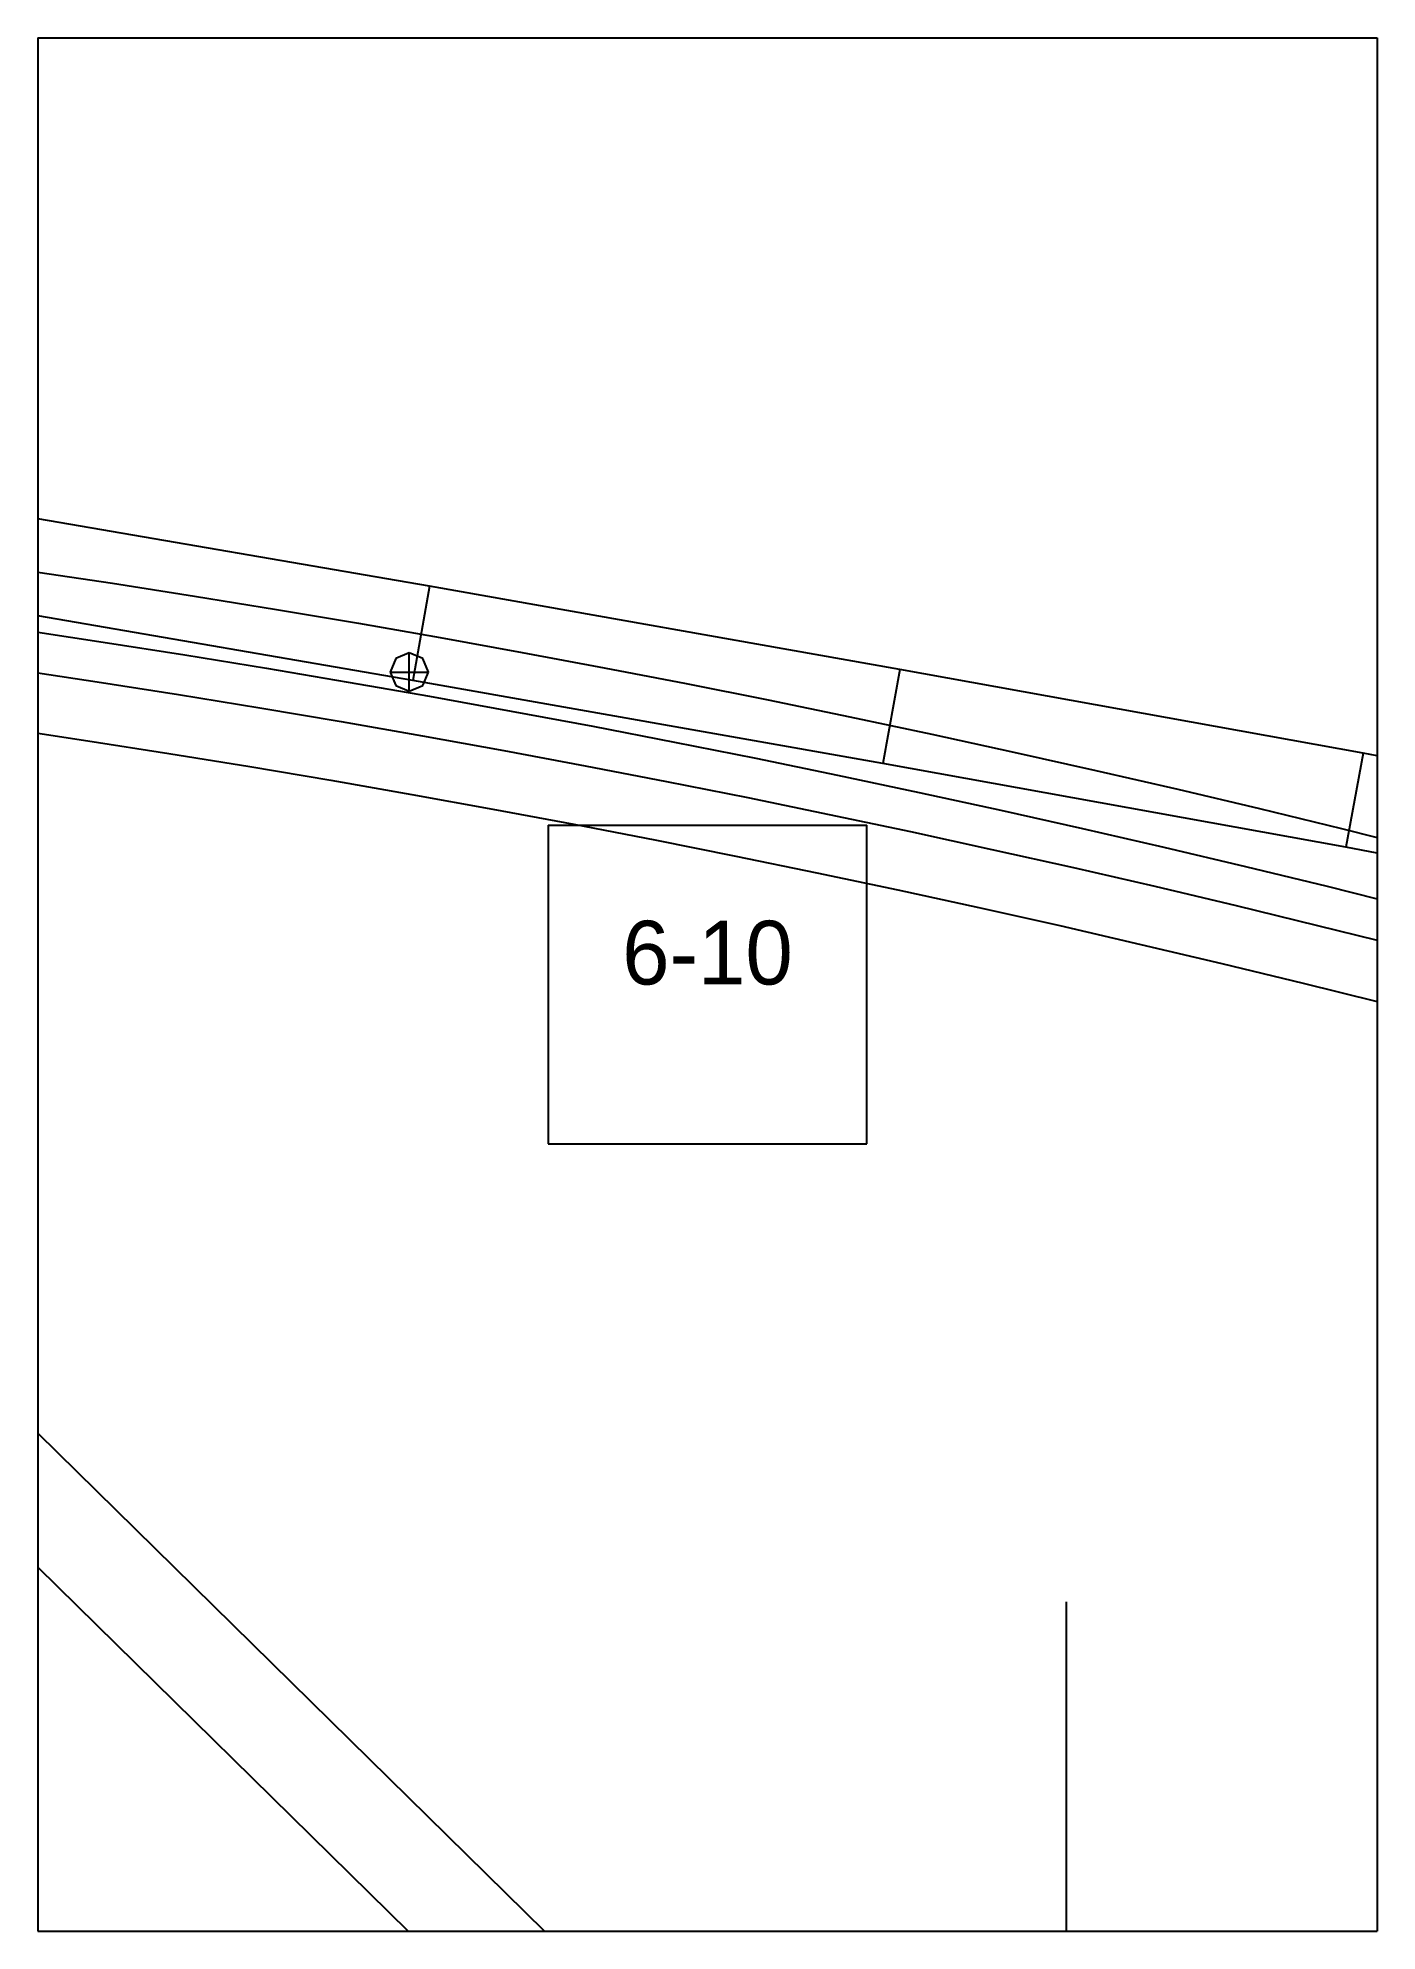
# Paper-space layout 'Plan 6-10' of a CAD drawing. Header units: metres, sheet in millimetres. Extents: x 0 to 210, y 0 to 297.
# The model-space entities are those that its viewports show. They can reach past a viewport. Long polylines and large blocks are cut down to what shows.
import ezdxf
from ezdxf.enums import TextEntityAlignment as Align

# ---------------------------------------------------------------- set-up
doc = ezdxf.new("R2010")
doc.units = ezdxf.units.M
for name, color, linetype in [('default', 7, 'Continuous'), ('TEXTLAYER', 7, 'Continuous'), ('VIEWPORTS', 7, 'Continuous')]:
    doc.layers.add(name, color=color, linetype=linetype)

msp = doc.modelspace()

# ---------------------------------------------------------------- linework, layer by layer
at = {"color": 9}
for p, q in [((1890, -1188), (1890, -1485)), ((1890, -1188), (1890, -1485)), ((2100, -1188), (2100, -1485)), ((2100, -1188), (2100, -1485)), ((1680, -1485), (1890, -1485)), ((1680, -1485), (1890, -1485)), ((1890, -1485), (2100, -1485)), ((1890, -1485), (1890, -1782)), ((1890, -1485), (2100, -1485)), ((1890, -1485), (1890, -1782)), ((2100, -1485), (2310, -1485)), ((2100, -1485), (2100, -1782)), ((2100, -1485), (2310, -1485)), ((2100, -1485), (2100, -1782)), ((1970, -1608.5), (2020, -1608.5)), ((1970, -1608.5), (1970, -1658.5)), ((2020, -1658.5), (2020, -1608.5)), ((1970, -1658.5), (2020, -1658.5)), ((1680, -1782), (1890, -1782)), ((1680, -1782), (1890, -1782)), ((1890, -1782), (2100, -1782)), ((1890, -1782), (1890, -2079)), ((1890, -1782), (2100, -1782)), ((1890, -1782), (1890, -2079)), ((2100, -1782), (2310, -1782)), ((2100, -1782), (2100, -2079)), ((2100, -1782), (2310, -1782)), ((2100, -1782), (2100, -2079))]:
    msp.add_line(p, q, dxfattribs=at)
at = {"layer": 'default', "color": 7, "linetype": 'Continuous'}
for p, q in [((1951.4, -1571.02), (1876.86, -1558.19)), ((1876, -1566.76), (1888.85, -1568.63)), ((1888.85, -1568.63), (1901.7, -1570.56)), ((1901.7, -1570.56), (1914.55, -1572.58)), ((1951.4, -1571.02), (1948.82, -1585.8)), ((2025.14, -1584.06), (1951.4, -1571.02)), ((1948.82, -1585.8), (1874.35, -1572.98)), ((1914.55, -1572.58), (1927.4, -1574.67)), ((1927.4, -1574.67), (1940.25, -1576.84)), ((1940.25, -1576.84), (1953.09, -1579.09)), ((1887.46, -1577.87), (1900.25, -1579.8)), ((1900.25, -1579.8), (1913.05, -1581.81)), ((1953.09, -1579.09), (1965.94, -1581.41)), ((1913.05, -1581.81), (1925.84, -1583.89)), ((1946.12, -1582.36), (1945.24, -1584.48)), ((1948.24, -1581.48), (1946.12, -1582.36)), ((1950.36, -1582.36), (1948.24, -1581.48)), ((1948.24, -1587.48), (1948.24, -1581.48)), ((1951.24, -1584.48), (1950.36, -1582.36)), ((1965.94, -1581.41), (1978.79, -1583.82)), ((1886.52, -1584.1), (1899.28, -1586.02)), ((1925.84, -1583.89), (1938.63, -1586.05)), ((1945.24, -1584.48), (1946.12, -1586.6)), ((1945.24, -1584.48), (1951.24, -1584.48)), ((2022.49, -1598.82), (1948.82, -1585.8)), ((1950.36, -1586.6), (1951.24, -1584.48)), ((1978.79, -1583.82), (1991.64, -1586.3)), ((2025.14, -1584.06), (2022.49, -1598.82)), ((2097.8, -1597.22), (2025.14, -1584.06)), ((1899.28, -1586.02), (1912.03, -1588.02)), ((1912.03, -1588.02), (1924.79, -1590.1)), ((1938.63, -1586.05), (1951.43, -1588.29)), ((1946.12, -1586.6), (1948.24, -1587.48)), ((1948.24, -1587.48), (1950.36, -1586.6)), ((1951.43, -1588.29), (1964.22, -1590.61)), ((1991.64, -1586.3), (2004.49, -1588.86)), ((2004.49, -1588.86), (2017.34, -1591.51)), ((1924.79, -1590.1), (1937.55, -1592.26)), ((1964.22, -1590.61), (1977.02, -1593)), ((2017.34, -1591.51), (2030.18, -1594.23)), ((1885.12, -1593.35), (1897.83, -1595.26)), ((1937.55, -1592.26), (1950.31, -1594.49)), ((1950.31, -1594.49), (1963.06, -1596.8)), ((1977.02, -1593), (1989.81, -1595.47)), ((2030.18, -1594.23), (2043.03, -1597.03)), ((1897.83, -1595.26), (1910.53, -1597.25)), ((1910.53, -1597.25), (1923.23, -1599.32)), ((1963.06, -1596.8), (1975.82, -1599.18)), ((1989.81, -1595.47), (2002.6, -1598.02)), ((2043.03, -1597.03), (2055.88, -1599.91)), ((2097.8, -1597.22), (2095.09, -1611.98)), ((2169.07, -1610.46), (2097.8, -1597.22)), ((1923.23, -1599.32), (1935.94, -1601.47)), ((1975.82, -1599.18), (1988.58, -1601.65)), ((2002.6, -1598.02), (2015.4, -1600.65)), ((2015.4, -1600.65), (2028.19, -1603.36)), ((2095.09, -1611.98), (2022.49, -1598.82)), ((2055.88, -1599.91), (2068.73, -1602.87)), ((1935.94, -1601.47), (1948.64, -1603.69)), ((1948.64, -1603.69), (1961.34, -1605.99)), ((1988.58, -1601.65), (2001.34, -1604.19)), ((2028.19, -1603.36), (2040.99, -1606.15)), ((2068.73, -1602.87), (2081.58, -1605.91)), ((1788.26, -1603.86), (2051.23, -1862.41)), ((1961.34, -1605.99), (1974.05, -1608.37)), ((2001.34, -1604.19), (2014.09, -1606.82)), ((2040.99, -1606.15), (2053.78, -1609.02)), ((2081.58, -1605.91), (2094.43, -1609.03)), ((1974.05, -1608.37), (1986.75, -1610.82)), ((2014.09, -1606.82), (2026.85, -1609.52)), ((2026.85, -1609.52), (2039.61, -1612.3)), ((2053.78, -1609.02), (2066.58, -1611.97)), ((2094.43, -1609.03), (2107.27, -1612.24)), ((1986.75, -1610.82), (1999.45, -1613.35)), ((2039.61, -1612.3), (2052.37, -1615.16)), ((2066.58, -1611.97), (2079.37, -1614.99)), ((2166.31, -1625.21), (2095.09, -1611.98)), ((1999.45, -1613.35), (2012.16, -1615.96)), ((2052.37, -1615.16), (2065.12, -1618.1)), ((2079.37, -1614.99), (2092.16, -1618.1)), ((2012.16, -1615.96), (2024.86, -1618.65)), ((2065.12, -1618.1), (2077.88, -1621.12)), ((2092.16, -1618.1), (2104.96, -1621.29)), ((2024.86, -1618.65), (2037.56, -1621.42)), ((2037.56, -1621.42), (2050.27, -1624.27)), ((2077.88, -1621.12), (2090.64, -1624.22)), ((1786.22, -1622.89), (2047.65, -1879.92)), ((2050.27, -1624.27), (2062.97, -1627.2)), ((2090.64, -1624.22), (2103.4, -1627.4)), ((2062.97, -1627.2), (2075.67, -1630.2)), ((2075.67, -1630.2), (2088.38, -1633.29)), ((2088.38, -1633.29), (2101.08, -1636.46)), ((2101.08, -1636.46), (2113.78, -1639.7)), ((2051.31, -1862.38), (2051.31, -1730.33))]:
    msp.add_line(p, q, dxfattribs=at)

# ---------------------------------------------------------------- texts
at = {"layer": 'TEXTLAYER', "color": 1}
msp.add_text('6-10', height=10, dxfattribs=at).set_placement((1995, -1633.5), align=Align.CENTER)

psp = doc.layouts.new('Plan 6-10')

# ---------------------------------------------------------------- viewports
at = {"layer": 'VIEWPORTS'}
psp.add_viewport(center=(105, 148.5), size=(210, 297), view_center_point=(1995, -1633.5), view_height=297, dxfattribs=at)

doc.saveas('drawing.dxf')
